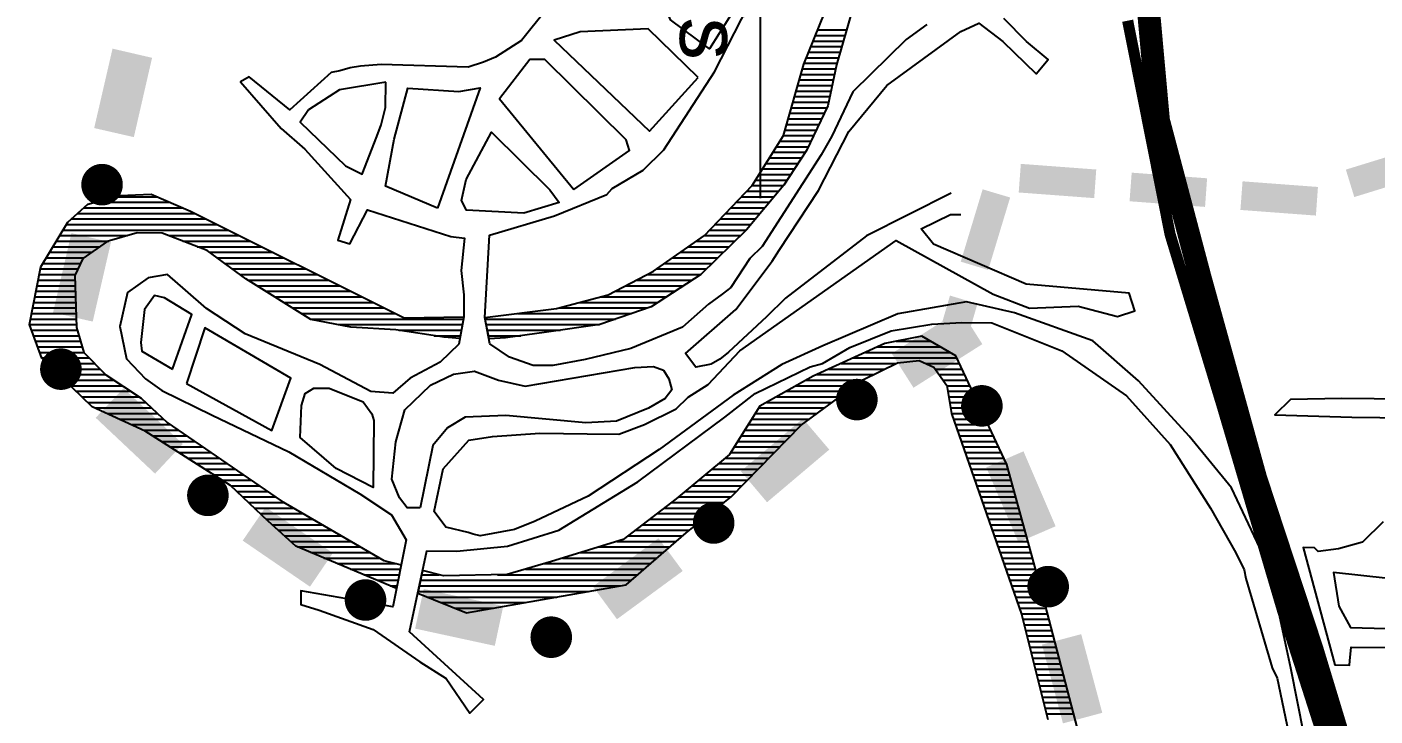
# Model space of a CAD drawing. Extents: x 615698 to 626331, y 7504748 to 7519310.
# Drawn here: x 621160 to 622373, y 7510503 to 7511123 of the extents above; entities that cross this region are included whole.
import ezdxf

# ---------------------------------------------------------------- set-up
doc = ezdxf.new("R2010")
doc.units = 0
doc.header["$LTSCALE"] = 170
doc.header["$MEASUREMENT"] = 0
doc.linetypes.add('DASHED', pattern=[0.75, 0.5, -0.25])
doc.linetypes.add('HIDDEN', pattern=[0.375, 0.25, -0.125])
doc.layers.get('0').update_dxf_attribs({"linetype": 'CONTINUOUS'})
for name, color, linetype in [('ESTACAO', 5, 'CONTINUOUS'), ('HATCH', 4, 'CONTINUOUS'), ('L-FERREA', 6, 'CONTINUOUS'), ('LIMITE-BACIA', 3, 'CONTINUOUS'), ('LIMITE-PROJETO', 1, 'CONTINUOUS'), ('RIO', 4, 'CONTINUOUS'), ('RUA', 7, 'CONTINUOUS'), ('TEXTO', 5, 'CONTINUOUS')]:
    doc.layers.add(name, color=color, linetype=linetype)
doc.styles.get("Standard").update_dxf_attribs({"font": 'ARIAL.TTF'})

# ---------------------------------------------------------------- blocks, each defined once
blk = doc.blocks.new('*X8')
at = {"color": 0}
for p, q in [((621871.7, 7511120), (621897.4, 7511120)), ((621867.7, 7511110), (621894.6, 7511110)), ((621869.7, 7511115), (621896, 7511115)), ((621861.6, 7511095), (621890.2, 7511095)), ((621863.7, 7511100), (621891.7, 7511100)), ((621865.7, 7511105), (621893.1, 7511105)), ((621858.1, 7511085), (621887.6, 7511085)), ((621859.6, 7511090), (621888.8, 7511090)), ((621853.7, 7511070), (621884.5, 7511070)), ((621855.2, 7511075), (621885.5, 7511075)), ((621856.6, 7511080), (621886.6, 7511080)), ((621850.8, 7511060), (621882.3, 7511060)), ((621852.3, 7511065), (621883.4, 7511065)), ((621846.5, 7511045), (621877.4, 7511045)), ((621848, 7511050), (621879.8, 7511050)), ((621849.4, 7511055), (621881.3, 7511055)), ((621843.6, 7511035), (621872.7, 7511035)), ((621845.1, 7511040), (621875.1, 7511040)), ((621840.7, 7511025), (621868.1, 7511025)), ((621842.2, 7511030), (621870.4, 7511030)), ((621831.3, 7511010), (621860.7, 7511010)), ((621834.5, 7511015), (621863.4, 7511015)), ((621837.6, 7511020), (621865.7, 7511020)), ((621825.1, 7511000), (621854.1, 7511000)), ((621828.2, 7511005), (621857.4, 7511005)), ((621815.7, 7510985), (621844.2, 7510985)), ((621818.8, 7510990), (621847.5, 7510990)), ((621822, 7510995), (621850.8, 7510995)), ((621807.8, 7510975), (621836.6, 7510975)), ((621812.6, 7510980), (621840.8, 7510980)), ((621221.6, 7510965), (621289, 7510965)), ((621240.3, 7510970), (621277.4, 7510970)), ((621798.2, 7510965), (621828.2, 7510965)), ((621803, 7510970), (621832.4, 7510970)), ((621200.4, 7510950), (621321.7, 7510950)), ((621206, 7510955), (621311.7, 7510955)), ((621211.6, 7510960), (621300.7, 7510960)), ((621783.9, 7510950), (621815.7, 7510950)), ((621788.7, 7510955), (621819.8, 7510955)), ((621793.5, 7510960), (621824, 7510960)), ((621192.9, 7510940), (621341.7, 7510940)), ((621195.9, 7510945), (621331.7, 7510945)), ((621774.3, 7510940), (621807.3, 7510940)), ((621779.1, 7510945), (621811.5, 7510945)), ((621183.9, 7510925), (621226.1, 7510925)), ((621186.9, 7510930), (621234.2, 7510930)), ((621189.9, 7510935), (621251, 7510935)), ((621288.1, 7510935), (621351.7, 7510935)), ((621300.8, 7510930), (621361.8, 7510930)), ((621313.5, 7510925), (621371.8, 7510925)), ((621755.2, 7510925), (621791.9, 7510925)), ((621762.4, 7510930), (621797, 7510930)), ((621769.5, 7510935), (621802.1, 7510935)), ((621177.9, 7510915), (621211.5, 7510915)), ((621180.9, 7510920), (621218.8, 7510920)), ((621324.5, 7510920), (621381.8, 7510920)), ((621331.4, 7510915), (621391.8, 7510915)), ((621741, 7510915), (621781.7, 7510915)), ((621748.1, 7510920), (621786.8, 7510920)), ((621171.7, 7510900), (621203.9, 7510900)), ((621172.7, 7510905), (621206.3, 7510905)), ((621174.9, 7510910), (621208.6, 7510910)), ((621338.2, 7510910), (621401.8, 7510910)), ((621345.1, 7510905), (621411.8, 7510905)), ((621352, 7510900), (621421.9, 7510900)), ((621718.1, 7510900), (621766.3, 7510900)), ((621726.7, 7510905), (621771.5, 7510905)), ((621733.8, 7510910), (621776.6, 7510910)), ((621169.7, 7510890), (621203.8, 7510890)), ((621170.7, 7510895), (621203.6, 7510895)), ((621359.2, 7510895), (621431.9, 7510895)), ((621367.2, 7510890), (621441.9, 7510890)), ((621698.9, 7510890), (621750.9, 7510890)), ((621708.5, 7510895), (621758.6, 7510895)), ((621167.8, 7510880), (621204.1, 7510880)), ((621168.8, 7510885), (621203.9, 7510885)), ((621375.2, 7510885), (621451.9, 7510885)), ((621383.2, 7510880), (621461.9, 7510880)), ((621676.5, 7510880), (621735.5, 7510880)), ((621689.3, 7510885), (621743.2, 7510885)), ((621164.8, 7510865), (621204.5, 7510865)), ((621165.8, 7510870), (621204.4, 7510870)), ((621166.8, 7510875), (621204.2, 7510875)), ((621391.3, 7510875), (621471.9, 7510875)), ((621399.3, 7510870), (621482, 7510870)), ((621407.3, 7510865), (621492, 7510865)), ((621601.6, 7510865), (621704.3, 7510865)), ((621638.7, 7510870), (621718.7, 7510870)), ((621657.6, 7510875), (621727.8, 7510875)), ((621162.9, 7510855), (621204.8, 7510855)), ((621163.8, 7510860), (621204.7, 7510860)), ((621415.3, 7510860), (621552.9, 7510860)), ((621440.3, 7510855), (621552.1, 7510855)), ((621572.6, 7510860), (621689.9, 7510860)), ((621573.5, 7510855), (621675.3, 7510855)), ((621164.7, 7510850), (621205.6, 7510850)), ((621166.5, 7510845), (621207.1, 7510845)), ((621168.3, 7510840), (621208.6, 7510840)), ((621495, 7510850), (621551.2, 7510850)), ((621526.6, 7510845), (621550.3, 7510845)), ((621574.5, 7510850), (621640.2, 7510850)), ((621575.5, 7510845), (621604.5, 7510845)), ((621942.3, 7510840), (621973.3, 7510840)), ((621170.1, 7510835), (621210.1, 7510835)), ((621172, 7510830), (621211.6, 7510830)), ((621914.5, 7510830), (621990.7, 7510830)), ((621925.5, 7510835), (621982, 7510835)), ((621173.8, 7510825), (621216.4, 7510825)), ((621178.9, 7510820), (621221.3, 7510820)), ((621184, 7510815), (621226.2, 7510815)), ((621881.7, 7510815), (621931.7, 7510815)), ((621892.6, 7510820), (621942, 7510820)), ((621903.6, 7510825), (621996.8, 7510825)), ((621968.6, 7510820), (621999.2, 7510820)), ((621977.2, 7510815), (622001.5, 7510815)), ((621189.2, 7510810), (621231.1, 7510810)), ((621194.4, 7510805), (621238.6, 7510805)), ((621861.3, 7510805), (621911.5, 7510805)), ((621870.7, 7510810), (621921.5, 7510810)), ((621980.7, 7510810), (622003.9, 7510810)), ((621984.3, 7510805), (622006.2, 7510805)), ((621199.6, 7510800), (621246.2, 7510800)), ((621204.8, 7510795), (621253.9, 7510795)), ((621843.6, 7510795), (621898, 7510795)), ((621852.4, 7510800), (621904.8, 7510800)), ((621987.8, 7510800), (622008.5, 7510800)), ((621988.6, 7510795), (622010.9, 7510795)), ((621209.9, 7510790), (621261.5, 7510790)), ((621215.1, 7510785), (621267.3, 7510785)), ((621221.6, 7510780), (621272.7, 7510780)), ((621818.8, 7510780), (621877.7, 7510780)), ((621825.9, 7510785), (621884.5, 7510785)), ((621834.8, 7510790), (621891.2, 7510790)), ((621989.4, 7510790), (622013.2, 7510790)), ((621990.2, 7510785), (622015.5, 7510785)), ((621991.1, 7510780), (622017.9, 7510780)), ((621232.5, 7510775), (621278, 7510775)), ((621243.4, 7510770), (621283.3, 7510770)), ((621812.4, 7510770), (621864.2, 7510770)), ((621815.6, 7510775), (621870.9, 7510775)), ((621991.9, 7510775), (622020.2, 7510775)), ((621993.6, 7510770), (622022.5, 7510770)), ((621254.4, 7510765), (621289.4, 7510765)), ((621265.3, 7510760), (621296.6, 7510760)), ((621273.6, 7510755), (621303.9, 7510755)), ((621802.9, 7510755), (621847.5, 7510755)), ((621806.1, 7510760), (621852.3, 7510760)), ((621809.3, 7510765), (621857.4, 7510765)), ((621995.4, 7510765), (622024.9, 7510765)), ((621997.1, 7510760), (622027.2, 7510760)), ((621998.9, 7510755), (622029.5, 7510755)), ((621281.4, 7510750), (621311.2, 7510750)), ((621289.3, 7510745), (621318.5, 7510745)), ((621796.6, 7510745), (621837.7, 7510745)), ((621799.8, 7510750), (621842.6, 7510750)), ((622000.6, 7510750), (622031.9, 7510750)), ((622002.4, 7510745), (622034.2, 7510745)), ((621297.1, 7510740), (621325.8, 7510740)), ((621305, 7510735), (621333.1, 7510735)), ((621312.8, 7510730), (621340.3, 7510730)), ((621782.4, 7510730), (621823, 7510730)), ((621788.4, 7510735), (621827.9, 7510735)), ((621793.4, 7510740), (621832.8, 7510740)), ((622004.1, 7510740), (622036.6, 7510740)), ((622005.8, 7510735), (622038.9, 7510735)), ((622007.6, 7510730), (622041.2, 7510730)), ((621320.7, 7510725), (621347.6, 7510725)), ((621328.5, 7510720), (621354.9, 7510720)), ((621770.4, 7510720), (621813.3, 7510720)), ((621776.4, 7510725), (621818.2, 7510725)), ((622009.3, 7510725), (622042.8, 7510725)), ((622011.1, 7510720), (622044.2, 7510720)), ((621336.4, 7510715), (621362.2, 7510715)), ((621344, 7510710), (621369.5, 7510710)), ((621758.4, 7510710), (621803.5, 7510710)), ((621764.4, 7510715), (621808.4, 7510715)), ((622012.8, 7510715), (622045.5, 7510715)), ((622014.6, 7510710), (622046.9, 7510710)), ((621349.2, 7510705), (621376.8, 7510705)), ((621354.5, 7510700), (621384.1, 7510700)), ((621359.7, 7510695), (621391.7, 7510695)), ((621740, 7510695), (621787.5, 7510695)), ((621746.4, 7510700), (621793.8, 7510700)), ((621752.4, 7510705), (621798.6, 7510705)), ((622016.3, 7510705), (622048.3, 7510705)), ((622018.1, 7510700), (622049.7, 7510700)), ((622019.8, 7510695), (622051, 7510695)), ((621364.9, 7510690), (621400.4, 7510690)), ((621370.2, 7510685), (621409, 7510685)), ((621727, 7510685), (621774.9, 7510685)), ((621733.5, 7510690), (621781.2, 7510690)), ((622021.6, 7510690), (622052.4, 7510690)), ((622023.3, 7510685), (622053.8, 7510685)), ((621375.4, 7510680), (621417.6, 7510680)), ((621380.9, 7510675), (621426.2, 7510675)), ((621386.4, 7510670), (621434.9, 7510670)), ((621707.4, 7510670), (621756.1, 7510670)), ((621713.9, 7510675), (621762.4, 7510675)), ((621720.4, 7510680), (621768.6, 7510680)), ((622025, 7510680), (622055.1, 7510680)), ((622026.8, 7510675), (622056.5, 7510675)), ((622028.5, 7510670), (622057.9, 7510670)), ((621391.9, 7510665), (621443.5, 7510665)), ((621397.5, 7510660), (621452.1, 7510660)), ((621690.9, 7510660), (621744.3, 7510660)), ((621700.8, 7510665), (621750.1, 7510665)), ((622030.3, 7510665), (622059.3, 7510665)), ((622032, 7510660), (622060.6, 7510660)), ((621403.8, 7510655), (621460.7, 7510655)), ((621415.7, 7510650), (621469.4, 7510650)), ((621427.6, 7510645), (621478, 7510645)), ((621642.2, 7510645), (621727.1, 7510645)), ((621658.4, 7510650), (621732.8, 7510650)), ((621674.7, 7510655), (621738.6, 7510655)), ((622033.8, 7510655), (622062, 7510655)), ((622035.5, 7510650), (622063.4, 7510650)), ((622037.3, 7510645), (622064.8, 7510645)), ((621439.6, 7510640), (621492.8, 7510640)), ((621451.5, 7510635), (621496.3, 7510635)), ((621608.7, 7510635), (621715.6, 7510635)), ((621625.6, 7510640), (621721.3, 7510640)), ((622039, 7510640), (622066.1, 7510640)), ((622040.8, 7510635), (622067.5, 7510635)), ((621463.4, 7510630), (621495.3, 7510630)), ((621475.3, 7510625), (621494.2, 7510625)), ((621514.5, 7510625), (621704.1, 7510625)), ((621515.5, 7510630), (621531.1, 7510630)), ((621583.6, 7510630), (621709.8, 7510630)), ((622042.5, 7510630), (622068.9, 7510630)), ((622044.2, 7510625), (622070.3, 7510625)), ((621487.2, 7510620), (621493.2, 7510620)), ((621512.3, 7510615), (621665.6, 7510615)), ((621513.4, 7510620), (621694.2, 7510620)), ((621520.5, 7510610), (621637.1, 7510610)), ((622046, 7510620), (622071.6, 7510620)), ((622047.7, 7510615), (622073, 7510615)), ((622049.5, 7510610), (622074.4, 7510610)), ((621533, 7510605), (621608.5, 7510605)), ((621545.4, 7510600), (621580, 7510600)), ((622051.2, 7510605), (622075.7, 7510605)), ((622053, 7510600), (622077, 7510600)), ((622054.7, 7510595), (622078.3, 7510595)), ((622056, 7510590), (622079.6, 7510590)), ((622057.3, 7510585), (622080.9, 7510585)), ((622058.5, 7510580), (622082.2, 7510580)), ((622059.8, 7510575), (622083.5, 7510575)), ((622061, 7510570), (622084.8, 7510570)), ((622062.3, 7510565), (622086.1, 7510565)), ((622063.6, 7510560), (622087.4, 7510560)), ((622064.8, 7510555), (622088.7, 7510555)), ((622066.1, 7510550), (622090, 7510550)), ((622067.3, 7510545), (622091.3, 7510545)), ((622068.6, 7510540), (622092.6, 7510540)), ((622069.8, 7510535), (622093.9, 7510535)), ((622071.1, 7510530), (622095.2, 7510530)), ((622072.4, 7510525), (622096.5, 7510525)), ((622073.6, 7510520), (622097.8, 7510520)), ((622074.9, 7510515), (622099.1, 7510515)), ((622076.1, 7510510), (622100.4, 7510510)), ((622077.4, 7510505), (622101.7, 7510505))]:
    blk.add_line(p, q, dxfattribs=at)
blk = doc.blocks.new('C')
at = {"layer": 'LIMITE-BACIA'}
blk.add_solid([(-33.9, -12.9), (-34, 12.9), (34.2, -12.6), (34, 13.2)], dxfattribs=at)
blk = doc.blocks.new('R')
at = {"layer": 'LIMITE-PROJETO', "const_width": 18.7}
blk.add_lwpolyline([(-75.2, 0.3, 1), (-93.9, 0.4, 1)], format="xyb", close=True, dxfattribs=at)
at = {"layer": 'LIMITE-PROJETO'}
blk.add_solid([(36.9, 17.7), (36.6, -18.8), (-36.4, 18.3), (-36.6, -18.3)], dxfattribs=at)

msp = doc.modelspace()

# ---------------------------------------------------------------- linework, layer by layer
at = {"layer": 'ESTACAO', "linetype": 'HIDDEN', "const_width": 10}
msp.add_lwpolyline([(622150.4, 7511128.3), (622188.6, 7510936), (622235.2, 7510782.4), (622289.8, 7510597.5), (622332.6, 7510463.8), (622283.9, 7510438.9)], dxfattribs=at)
at = {"layer": 'L-FERREA', "linetype": 'DASHED', "const_width": 18.3, "flags": 128}
msp.add_lwpolyline([(625747.2, 7505701.5), (625704.8, 7505736.4), (625692.6, 7505748.8), (625654.7, 7505796.9), (625637.9, 7505804.8), (625601.6, 7505865.2), (625583.3, 7505879.2), (625557.7, 7505925.6), (625536.4, 7505950.5), (625515.7, 7506026.1), (625505.1, 7506040), (625498.2, 7506112.4), (625486.2, 7506134.1), (625486.6, 7506177.1), (625485.2, 7506184.8), (625474.7, 7506214.2), (625475.2, 7506258.8), (625464.7, 7506275.8), (625468.1, 7506305), (625465.2, 7506326.5), (625463.7, 7506332.7), (625464.1, 7506368.1), (625444.5, 7506403.7), (625437, 7506422.2), (625428.5, 7506480.7), (625416.4, 7506499.3), (625410.9, 7506565.5), (625411, 7506570.1), (625414.2, 7506585.5), (625391.8, 7506645.7), (625391.9, 7506650.3), (625395.1, 7506662.6), (625375.9, 7506732), (625377.4, 7506736.6), (625379.3, 7506767.3), (625364.3, 7506798.3), (625356.8, 7506821.4), (625351.4, 7506883), (625340.8, 7506903.1), (625339.8, 7506947.7), (625338.4, 7506958.5), (625327.8, 7506977.1), (625323.7, 7507021.7), (625316.3, 7507052.5), (625313.8, 7507098.7), (625309.5, 7507134.1), (625302.2, 7507163.4), (625284.2, 7507206.7), (625281.3, 7507225.2), (625255.7, 7507270.1), (625240.5, 7507291.8), (625219.5, 7507339.7), (625213.4, 7507345.9), (625175.6, 7507406.3), (625169.7, 7507421.7), (625154.4, 7507434.2), (625120.8, 7507456.1), (625119.3, 7507460.7), (625062.9, 7507499.8), (625039.9, 7507510.8), (624952.4, 7507524.1), (624893.9, 7507515.5), (624884.7, 7507520.2), (624877, 7507518.8), (624872.4, 7507518.8), (624840, 7507513), (624799.8, 7507495), (624781.3, 7507492.1), (624752, 7507480.2), (624733.3, 7507457.3), (624711.6, 7507445.2), (624667.9, 7507384.2), (624543.2, 7507297.2), (624528.4, 7507288.8), (624407.2, 7507237.6), (624394, 7507234.9), (624263.3, 7507214.5), (624140.5, 7507234.4), (624046.3, 7507284.8), (624016.1, 7507349), (624015.6, 7507368.3), (624003.6, 7507397.6), (624010.5, 7507465.2), (623997.3, 7507522.3), (623991.2, 7507528.5), (623989.8, 7507536.2), (623984.2, 7507587), (623954.9, 7507656.6), (623938.9, 7507666), (623903.3, 7507718.3), (623815.4, 7507780.3), (623684.7, 7507830.5), (623587.3, 7507908.5), (623490.8, 7508065.4), (623363.2, 7508456.1), (623339.7, 7508566.8), (623328.1, 7508643.2), (623329.7, 7508781.2), (623324.7, 7508830), (623287.9, 7508861.3), (623117, 7508933.8), (623006.9, 7508983.8), (622952.5, 7509033.8), (622916, 7509091.9), (622884.6, 7509230.2), (622860.6, 7509297.8), (622809, 7509356.7), (622733.8, 7509449.5), (622651.6, 7509539), (622588.1, 7509637.9), (622504.2, 7509815.9), (622435.9, 7509982.1), (622391.3, 7510111.7), (622355.8, 7510250.1), (622350.5, 7510332.5), (622349.1, 7510455.4), (622316.6, 7510562.9), (622266.1, 7510716.6), (622215.8, 7510897.7), (622177.6, 7511042.3), (622166.6, 7511164.6), (622176.9, 7511290.1), (622196.5, 7511384.6), (622191.1, 7511458.8), (622185.5, 7511513.8), (622164.9, 7511572.4), (622150.6, 7511646), (622147.7, 7511694.8), (622124.5, 7511774.7), (622067.7, 7511922.2), (622044.6, 7512005.6), (622009.6, 7512134.3), (621934.5, 7512303.4), (621897.8, 7512343.6), (621822.6, 7512436.4), (621737.7, 7512526.6), (621674.5, 7512652.9), (621611.6, 7512742.2), (621532.8, 7512828.9), (621475.4, 7512918.8), (621427, 7513016.8), (621416, 7513078), (621410.6, 7513148.8), (621427.8, 7513338.8), (621428.6, 7513406), (621426.4, 7513454.8), (621411.1, 7513501), (621375.5, 7513581), (621333.1, 7513661.1), (621306.3, 7513719.8), (621291.8, 7513774.8), (621288.9, 7513827.1), (621295.6, 7513875.7), (621353.2, 7514052.9), (621356.5, 7514096.1), (621348.1, 7514148.4), (621348.1, 7514148.4), (621305.4, 7514197.6), (621235.8, 7514244.4), (621196.4, 7514287.4), (621135.5, 7514370.4), (621090.1, 7514429.3), (621029.6, 7514488.3), (620990.1, 7514522.4), (620935.4, 7514541.5), (620879.8, 7514544.9), (620806.2, 7514536.8), (620750.8, 7514503.7), (620685.2, 7514406.3), (620647.8, 7514318.1), (620588.6, 7514241.9), (620471.1, 7514114.8), (620380.6, 7514008), (620250.5, 7513865.9), (620110.8, 7513717.1), (619999.8, 7513620.1), (619860.6, 7513518), (619730.5, 7513430.2), (619610.2, 7513361.5), (619453.3, 7513277.4), (619354.5, 7513232.5), (619216.1, 7513200.4), (618829.2, 7513131.1), (618758.4, 7513125.7), (618666.4, 7513129.5), (618559.3, 7513143), (618493.1, 7513177.4), (618313.1, 7513308.5), (618243.6, 7513361.4), (618213, 7513391.9), (618090.9, 7513472.9), (617969.4, 7513545), (617859.4, 7513598.4), (617725.2, 7513639.7), (617505.3, 7513697)], dxfattribs=at)
at = {"layer": 'L-FERREA', "linetype": 'CONTINUOUS'}
for points in [[(622340, 7510454), (622307.9, 7510560.1), (622257.3, 7510713.9), (622207, 7510895.3), (622168.5, 7511040.7), (622157.4, 7511164.6), (622167.8, 7511291.4), (622187.2, 7511385.3), (622182, 7511458.1), (622176.5, 7511511.8), (622156, 7511570), (622141.5, 7511644.9), (622138.6, 7511693.2), (622115.8, 7511771.8), (622059, 7511919.4), (622035.8, 7512003.2)], [(622358.2, 7510456.8), (622325.3, 7510565.6), (622274.8, 7510719.2), (622224.7, 7510900.1), (622186.6, 7511043.9), (622175.8, 7511164.6), (622186, 7511288.8), (622205.7, 7511384), (622200.2, 7511459.6), (622194.5, 7511515.8), (622173.7, 7511574.8), (622159.7, 7511647.2), (622156.7, 7511696.4), (622133.2, 7511777.6), (622076.4, 7511925.1), (622053.4, 7512008)]]:
    msp.add_lwpolyline(points, dxfattribs=at)
at = {"layer": 'LIMITE-BACIA'}
msp.add_solid([(622002.4, 7510829.5), (621977.7, 7510837), (622015.3, 7510873.7), (621990.6, 7510881.1)], dxfattribs=at)
at = {"layer": 'LIMITE-PROJETO', "const_width": 18.7}
for points in [[(622011.4, 7510776.9, 1), (622027.2, 7510786.9, 1)], [(622075.2, 7510627.9, 1), (622082.6, 7510610.7, 1)]]:
    msp.add_lwpolyline(points, format="xyb", close=True, dxfattribs=at)
at = {"layer": 'LIMITE-PROJETO'}
for points in [[(621957.8, 7510798.2), (621938.2, 7510829), (622019.7, 7510837.4), (622000.2, 7510868.2)], [(622023.2, 7510726.6), (622056.7, 7510741), (622052.1, 7510659.2), (622085.6, 7510673.6)]]:
    msp.add_solid(points, dxfattribs=at)
at = {"layer": 'RIO'}
for points in [[(621572.3, 7510861.3), (621636.6, 7510869.5), (621683.2, 7510881.8), (621723.9, 7510903), (621769.7, 7510935.1), (621812.6, 7510980), (621840.8, 7511025.1), (621859.2, 7511089.1), (621906, 7511205), (621925, 7511241.7), (621951.4, 7511229.2), (621935.7, 7511200.5), (621903.7, 7511141.8), (621888.4, 7511088.6), (621880.6, 7511051.8), (621861.7, 7511011.5), (621841.1, 7510980.4), (621807.5, 7510940.2), (621766.5, 7510900.1), (621721.9, 7510871.1), (621675.6, 7510855), (621627.6, 7510848.2), (621590.7, 7510843.1), (621576.1, 7510842.1)], [(621553.3, 7510861.9), (621549.9, 7510842.4), (621535.7, 7510843.6), (621492.2, 7510850.4), (621451.8, 7510852.8), (621415.9, 7510859.6), (621357.4, 7510896.1), (621322.4, 7510921.5), (621282.1, 7510937.3), (621259.7, 7510937.6), (621232.7, 7510929.6), (621210.7, 7510914.4), (621203.5, 7510899.1), (621204.9, 7510852.3), (621211.7, 7510829.8), (621231.4, 7510809.7), (621263.2, 7510788.9), (621286.7, 7510766.8), (621389.1, 7510696.5), (621481.5, 7510642.9), (621497.1, 7510638.9), (621492.8, 7510617.7), (621402.4, 7510655.6), (621377.4, 7510678.1), (621343.6, 7510710.4), (621266.8, 7510759.3), (621219.1, 7510781.1), (621173.8, 7510824.9), (621162.9, 7510855.1), (621173.1, 7510906.9), (621197.1, 7510947), (621215.3, 7510963.3), (621244.1, 7510971), (621272.3, 7510972.2), (621307.7, 7510957), (621499.8, 7510861.1)]]:
    msp.add_lwpolyline(points, close=True, dxfattribs=at)
at = {"layer": 'RIO', "linetype": 'CONTINUOUS'}
msp.add_lwpolyline([(622107, 7510484.8), (622074.3, 7510610.2), (622041.7, 7510729.1), (621995.9, 7510827), (621965.3, 7510844.6), (621931.9, 7510837.9), (621867.5, 7510808.5), (621819.7, 7510781.5), (621792.3, 7510738.2), (621744.4, 7510698.4), (621696.6, 7510661.7), (621632.2, 7510641.9), (621592.3, 7510630.2), (621535.2, 7510628.9), (621516.3, 7510633.8), (621512, 7510613.4), (621555.9, 7510595.8), (621699.3, 7510620.9), (621753.3, 7510667.8), (621793.7, 7510700), (621856.8, 7510764.5), (621912.1, 7510805.4), (621943.5, 7510820.7), (621962.8, 7510822.7), (621976, 7510816.6), (621987.7, 7510800.2), (621991.9, 7510774.9), (622054.8, 7510594.7), (622078.7, 7510499.7)], dxfattribs=at)
at = {"layer": 'RUA', "linetype": 'CONTINUOUS'}
for points in [[(621823.1, 7511207.8), (621800.5, 7511144.3), (621774.2, 7511103.1), (621739.2, 7511129), (621736.2, 7511136.7), (621763.6, 7511221.7), (621778.4, 7511232), (621811.5, 7511242.6), (621823.4, 7511236.5)], [(621764, 7511077.2), (621719.2, 7511121), (621657.9, 7511118.2), (621634.7, 7511110.8), (621720.4, 7511028.9)], [(621652.3, 7510976.4), (621702.4, 7511011.5), (621699.3, 7511021.1), (621626.1, 7511093.3), (621612.7, 7511093.5), (621585.4, 7511057.9)], [(621483.3, 7511072.9), (621441.7, 7511066.2), (621413.8, 7511048), (621406.3, 7511037), (621447, 7510997.9), (621461.8, 7510990.3), (621475.1, 7511024.3), (621479.1, 7511034.8), (621483, 7511050.3)], [(621529.8, 7510959.8), (621482.8, 7510979.5), (621490.7, 7511021.7), (621503, 7511067.5), (621548.9, 7511064.5), (621568.2, 7511068)], [(621607.4, 7510955.2), (621555.9, 7510958), (621551.3, 7510966.5), (621555.5, 7510985.6), (621578.4, 7511028.1), (621630.6, 7510976.1), (621639.2, 7510964.8)], [(621514.1, 7510690.2), (621502.3, 7510690.3), (621495.5, 7510699.3), (621488.7, 7510716.1), (621492.1, 7510749.6), (621500.3, 7510778.2), (621523.3, 7510800.6), (621544.1, 7510810.3), (621562.9, 7510813), (621584.5, 7510804.9), (621608.6, 7510799.6), (621707.1, 7510816.4), (621723.9, 7510817.2), (621732.8, 7510814.1), (621737.6, 7510806.2), (621740.5, 7510796.3), (621734.5, 7510788.4), (621719.6, 7510779.7), (621690.8, 7510768.2), (621663.1, 7510766.5), (621591.1, 7510773.2), (621554.5, 7510771.7), (621538.6, 7510762), (621525.6, 7510746.3)], [(621462.8, 7510785.5), (621470.6, 7510774.6), (621472.5, 7510768.6), (621471.9, 7510708.4), (621438.5, 7510725.6), (621406.2, 7510753.6), (621407.5, 7510782.2), (621410.6, 7510793), (621418.5, 7510797.8), (621432.4, 7510797.7)], [(622660.9, 7510749.8), (622561, 7510644.6), (622504.3, 7510624.1), (622461.2, 7510618.4), (622335.6, 7510631.9), (622340.3, 7510601.8), (622350.9, 7510582.7), (622467.3, 7510579.3), (622519.3, 7510596), (622662.3, 7510669), (622697.3, 7510695.5), (622680.7, 7510729.6)]]:
    msp.add_lwpolyline(points, close=True, dxfattribs=at)
for points in [[(621572.3, 7510861.3), (621576.5, 7510935.4), (621635, 7510952.7), (621682, 7510972), (621686.8, 7510977.3), (621714.7, 7510993.9), (621733.3, 7511012.2), (621778.7, 7511082.4), (621821.1, 7511165)], [(621627, 7511137.9), (621605.2, 7511110.5), (621582, 7511095.4), (621571.2, 7511090.9), (621557.3, 7511086.4), (621478.9, 7511088.8), (621460.4, 7511087.5), (621451.1, 7511086), (621441.9, 7511083.1), (621434.2, 7511081.6), (621396.9, 7511048.2), (621360.3, 7511077.8), (621352.6, 7511073.3), (621389, 7511031.4), (621410.3, 7511012.7), (621451.4, 7510967.6), (621440.2, 7510930.8), (621450.9, 7510927.6), (621466.7, 7510958.2), (621541.8, 7510934.3), (621554, 7510932.7), (621551.1, 7510903.6), (621553.5, 7510881.9), (621553.3, 7510861.9)], [(621991.8, 7510973.1), (621915.5, 7510934.8), (621842.6, 7510878.7), (621825.5, 7510862), (621791.3, 7510830.1), (621783.5, 7510824), (621775.8, 7510819.5), (621761.9, 7510816.6), (621752.8, 7510829), (621797.9, 7510868.5), (621797.9, 7510868.5), (621830.8, 7510912.1), (621836.9, 7510921.9), (621872.4, 7510975.6), (621899.6, 7511028.8), (621933.9, 7511070), (622000.4, 7511118.5), (622016.5, 7511126), (622038.1, 7511109.7), (622068, 7511080.6), (622079, 7511093.3), (622059.3, 7511109.5), (622039.1, 7511130.3)], [(622162.8, 7511132.7), (622165.6, 7511092.3), (622184.2, 7510979.3), (622210.2, 7510891.9), (622229.2, 7510872.5), (622222.5, 7510902.7), (622188, 7511035), (622178.9, 7511134.5)], [(621969.9, 7511124.9), (621951.3, 7511111.3), (621903.1, 7511064.2), (621884.2, 7511024.4), (621874.8, 7511007.6), (621821.6, 7510925.1), (621810.7, 7510914.5), (621793.5, 7510888.5), (621785.7, 7510882.4), (621773.3, 7510873.3), (621750, 7510852.7), (621703.6, 7510833.4), (621662.4, 7510823.6), (621633.5, 7510818.1), (621615.6, 7510818.3), (621594.5, 7510825.6), (621576.9, 7510837.7), (621572.3, 7510861.3)], [(621534.8, 7510725.2), (621557.9, 7510751), (621579.2, 7510754.3), (621621.8, 7510757.4), (621664.4, 7510756.9), (621692.8, 7510756.6), (621715.9, 7510765.2), (621744.4, 7510779.1), (621755.2, 7510789.6), (621773.1, 7510801.2), (621801.6, 7510831.3), (621942.3, 7510930.5), (622029.3, 7510882.3), (622062, 7510869.9), (622105.8, 7510871.5), (622141.2, 7510862.3), (622156.8, 7510867.3), (622151.7, 7510883.3), (622059.1, 7510891.4), (621975.7, 7510927.2), (621964.8, 7510941.2), (621991.1, 7510954), (622000.3, 7510953.9)], [(621553.3, 7510861.9), (621549, 7510837.4), (621532.2, 7510821.2), (621505.1, 7510806.7), (621489.6, 7510793.4), (621469.7, 7510794.9), (621423.8, 7510819.2), (621356.8, 7510846.8), (621321.8, 7510869.6), (621303, 7510886), (621286.9, 7510900.1), (621269.5, 7510897.1), (621250.8, 7510883.9), (621244, 7510853.2), (621250.1, 7510824.3), (621267.2, 7510806.1), (621281.9, 7510795.7), (621327.1, 7510773.4), (621396, 7510740.6), (621459.8, 7510702.8), (621488.4, 7510683.9), (621501.6, 7510661.3), (621489.4, 7510601.2), (621406.9, 7510615.6), (621406.7, 7510603.4), (621423.3, 7510598.1), (621471.9, 7510580.9), (621513.9, 7510551.6), (621537.4, 7510536.6), (621558.9, 7510505.6), (621571.2, 7510517.7), (621504.6, 7510578.6), (621520.1, 7510651.5), (621547, 7510651.2), (621592.6, 7510655.8), (621638.9, 7510670.1), (621710, 7510713.5), (621788.2, 7510771.6), (621815.5, 7510792.9), (621865, 7510817), (621875.8, 7510819.9), (621900.5, 7510834.4), (621937.8, 7510849.4), (621974.4, 7510855.4), (622001.4, 7510857), (622028.3, 7510856.7), (622091.2, 7510831.4), (622149.2, 7510790.8), (622188.7, 7510747.3), (622225, 7510690), (622247.6, 7510649.7), (622255.1, 7510634.3), (622256.6, 7510626.6), (622280.3, 7510546.3), (622284.8, 7510537.1), (622298, 7510473.9)], [(622314.7, 7510456.8), (622297.2, 7510546.1), (622278.2, 7510634), (622269.2, 7510654.1), (622243.7, 7510708.2), (622205.7, 7510754.8), (622160.1, 7510804.5), (622119, 7510840.3), (622048.5, 7510865.7), (622005.4, 7510875.6), (621943.8, 7510864.7), (621876.1, 7510836), (621839.4, 7510819.1), (621795.5, 7510791.4), (621728.9, 7510742.8), (621665.3, 7510700.7), (621617.4, 7510678.2), (621598.8, 7510670.7), (621568, 7510664.9), (621561.9, 7510666.5), (621557.3, 7510668.1), (621537.3, 7510672.9), (621526.7, 7510686.9), (621534.8, 7510725.2)], [(622430.6, 7510787.7), (622343, 7510788.6), (622296.8, 7510787.6), (622282.6, 7510773.8), (622352, 7510771.6), (622527.3, 7510769.7)], [(622380.2, 7510677.5), (622361.5, 7510659.2), (622339.9, 7510653.3), (622321.7, 7510651), (622318.5, 7510654.3), (622308.2, 7510654.4), (622336.6, 7510549), (622350, 7510548.8), (622350.1, 7510552.7), (622351.5, 7510564.8), (622383.6, 7510564.5)]]:
    msp.add_lwpolyline(points, dxfattribs=at)
at = {"layer": 'RUA'}
for points in [[(621291.3, 7510815), (621308.7, 7510864.2), (621284.1, 7510879.2), (621275.3, 7510881.3), (621266.2, 7510868.6), (621263, 7510839), (621263.9, 7510831.1)], [(621304, 7510802), (621380.6, 7510759.8), (621397.9, 7510806.9), (621320.4, 7510852.2)]]:
    msp.add_lwpolyline(points, close=True, dxfattribs=at)
at = {"layer": 'TEXTO'}
msp.add_line((621819.9, 7511398), (621819.9, 7510968.6), dxfattribs=at)

# ---------------------------------------------------------------- block references
at = {"layer": 'HATCH'}
msp.add_blockref('*X8', (0, 0), dxfattribs=at)
at = {"layer": 'LIMITE-PROJETO'}
for name, p, rotation in [('R', (621246.7, 7511063.3), 77.45863643567706), ('C', (622382.9, 7510991.9), 16.87046134664419), ('C', (622087.2, 7510984), 355.4772371579901), ('C', (622186.9, 7510976.1), 355.4772371579901), ('C', (622022.6, 7510940.3), 72.91120280609566), ('C', (622286.6, 7510968.3), 355.4772371579901), ('R', (621209.7, 7510897.4), 77.45863643567706), ('R', (621842.5, 7510732.7), 220.6851655286843), ('R', (621261.4, 7510759.1), 137.2000454204393), ('R', (621710.1, 7510626.3), 216.7349740604778), ('R', (621395, 7510654.8), 146.0634478163549), ('R', (621549.3, 7510591.4), 168.2644905888498), ('R', (622100.2, 7510536.3), 105.3891223635559)]:
    msp.add_blockref(name, p, dxfattribs=dict(at, rotation=rotation))

# ---------------------------------------------------------------- texts
at = {"layer": 'TEXTO'}
msp.add_text('12,53 l/s', height=55, rotation=270, dxfattribs=at).set_placement((621747.8, 7511383.4))

doc.saveas('drawing.dxf')
